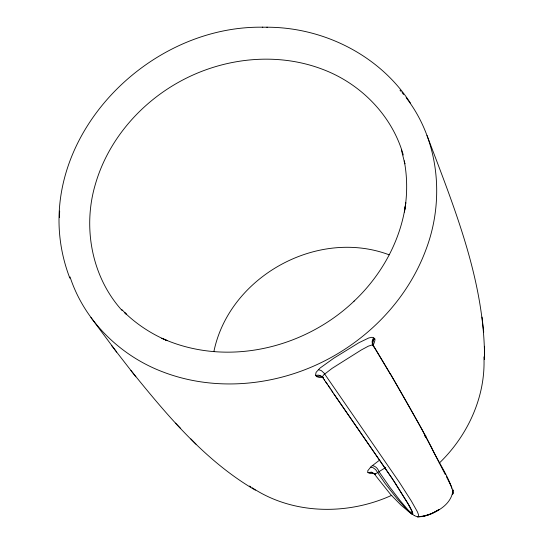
<?xml version="1.0" encoding="UTF-8"?>
<svg xmlns="http://www.w3.org/2000/svg" width="544" height="544" viewBox="0 0 544 544"><rect width="100%" height="100%" fill="white"/><g stroke="black" fill="none" stroke-linecap="round" stroke-linejoin="round"><path stroke-width="0.82" d="M484.541 346.29L484.541 359.536C484.854 281.425 454.152 207.291 426.999 135.442M373.646 346.848C369.825 340.898 378.726 332.921 372.987 345.692M69.843 278.154C22.447 154.482 138.455 25.371 262.786 27.2M410.557 513.074L401.159 505.274L390.905 494.843L376.448 476.66L374.755 474.334L375.462 473.838M59.446 217.43L59.67 211.072M425.966 437.668L425.687 435.513L425.048 436.24M213.887 351.574C229.248 276.631 317.506 227.807 389.116 254.81M424.993 436.193L425.626 435.445L424.599 434.942M374.714 338.484C372.259 336.464 371.171 343.781 373.184 345.284C393.509 378.801 413.195 412.767 431.555 447.42C437.906 461.502 447.889 475.252 452.316 489.505M373.864 337.654L371.838 337.3L368.716 337.987L358.816 342.768L333.724 358.265L320.083 368.03L316.132 372.28L315.432 375.319L318.6 375.17L320.736 375.788L322.238 376.944L324.564 380.045M439.219 463.155C467.643 435.832 485.846 396.692 483.908 356.878M354.008 301.22C381.48 275.318 400.982 240.36 405.797 202.694L404.389 212.038C407.402 195.174 407.47 177.766 404.26 160.922L404.872 163.819L401.397 149.926M379.651 460.054L370.981 466.718L367.71 470.852L367.853 472.505L371.695 472.246L375.251 474.402M374.734 338.524C372.742 340.197 371.987 343.332 373.429 345.59M354.198 301.043C304.545 348.473 226.59 367.513 161.854 338.266L167.069 340.578C151.341 333.86 136.789 324.374 124.508 312.453L126.643 314.52L121.652 309.386M385.73 467.48L378.984 471.682C378.039 468.71 375.482 465.882 372.232 465.637M378.298 472.178L377.822 472.464M377.733 472.518L375.564 473.776M315.622 375.734C317.281 377.366 322.041 374.462 323.619 378.298M391.83 495.264C347.84 515.345 293.162 514.889 252.192 487.757M414.997 515.896L417.418 516.786L418.506 516.372L418.499 514.672L417.432 511.863L411.352 501.031L399.384 482.317L324.061 373.123L321.32 370.593L318.349 369.628M374.558 473.552L370.267 473.62L367.907 472.573L371.681 472.267L374.755 474.334M323.428 377.441L319.26 377.461L316.513 376.598M417.833 516.786C432.167 515.726 452.016 505.927 452.914 489.845L452.921 493.265L452.962 490.185M370.457 467.201L373 467.69L375.632 469.588L385.227 483.589L396.644 498.161L407.782 510.612L411.346 513.835L412.964 514.488L412.461 511.85L409.299 505.641L394.42 481.841L333.934 394.053M266.818 27.214C323.211 27.186 379.671 55.196 410.434 103.108M262.31 27.2L267.315 27.207M414.222 515.474L414.616 515.692M255.367 490.164C205.047 460.911 167.056 415.188 130.941 370.498M413.399 514.978L413.821 515.236M412.502 514.406L411.55 513.774M323.204 378.039L322.517 376.72L323.564 374.952L332.132 368.329L361.236 350.01L368.329 346.174L372.055 344.944L372.939 345.107L390.442 374.272M249.601 485.996L250.859 486.928M175.481 423.123L180.71 428.509M190.917 438.954L195.969 444.156M399.983 90.148L401.03 91.392M402.07 92.636L403.641 94.5M122.203 310.644C91.657 277.073 82.511 227.392 95.356 184.321C108.066 140.216 140.277 103.074 180.329 81.294C223.448 57.746 276.862 51.66 323.116 69.516C360.951 83.871 392.265 115.763 403.267 155.02M90.943 317.519L116.688 352.097M111.683 345.658L135.816 376.768M406.144 97.682C438.981 140.162 444.856 199.505 426.129 249.172C407.449 300.023 366.86 341.408 318.016 364.133C269.824 386.594 212.514 391.082 162.52 371.783C119.891 355.565 84.306 320.566 70.047 276.944M332.88 392.238L328.229 385.703M330.079 388.144L325.421 381.568M331.072 389.864L392.156 478.407L407.66 503.186L411.57 510.592L412.325 513.529L408.592 510.571L399.711 500.126L389.756 487.098L379.012 471.743M327.304 384.078L324.034 379.515M390.748 374.428L421.838 429.087L445.352 474.62M449.079 481.896L449.528 482.773M448.963 481.671L447.685 479.169M446.345 476.544L447.256 478.332M449.63 482.977L450.065 483.847M450.112 483.942L450.554 484.854M450.752 485.262L451.092 486.003M451.234 486.329L451.588 487.172M451.812 487.812L451.908 488.226M483.711 332.139L482.032 317.098M452.54 494.612L452.982 492.966L452.54 494.612M438.688 509.796C432.33 513.781 425.068 517.045 417.418 516.786L422.43 516.467L421.634 516.664L427.346 515.284L426.55 515.576L432.405 513.298L431.65 513.658L439.362 509.381L438.688 509.796"/></g></svg>
